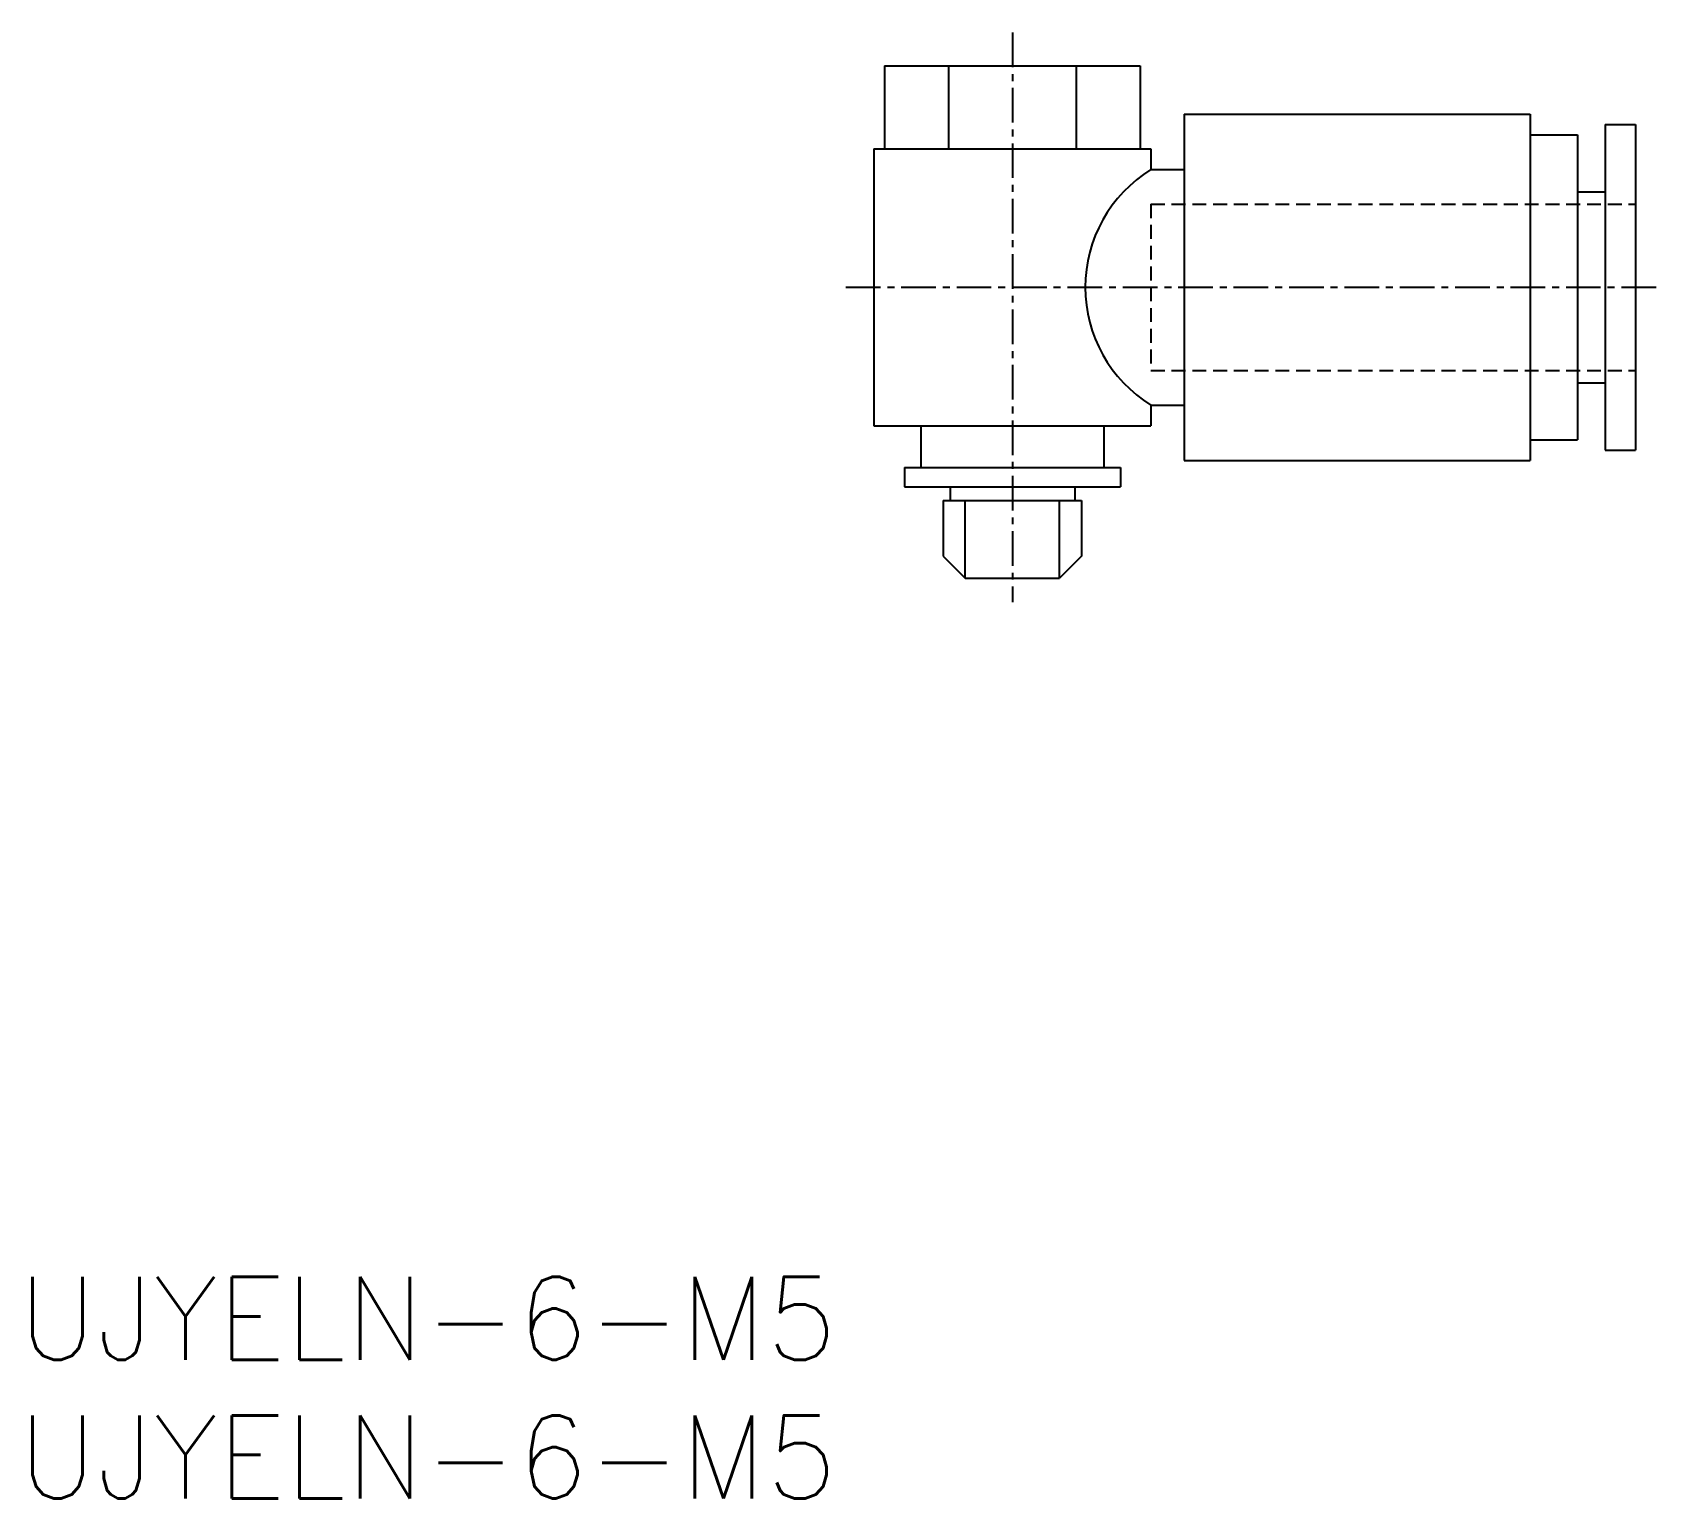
# Model space of a CAD drawing. Extents: x 0.5 to 59.3, y 0 to 52.9.
import ezdxf

# ---------------------------------------------------------------- set-up
doc = ezdxf.new("R2010")
doc.units = 0
doc.linetypes.add('CENTER', pattern=[2, 1.25, -0.25, 0.25, -0.25])
doc.linetypes.add('DASHED', pattern=[0.75, 0.5, -0.25])
doc.layers.get('0').update_dxf_attribs({"linetype": 'CONTINUOUS'})
doc.layers.add('CENTER', color=1, linetype='CENTER')
doc.styles.get("Standard").update_dxf_attribs({"font": 'txt.shx'})

# ---------------------------------------------------------------- blocks, each defined once
blk = doc.blocks.new('*U8')
at = {"color": 7, "linetype": 'CONTINUOUS'}
blk.add_text('UJYELN-6-M5', height=3, dxfattribs=at).set_placement((0, 5))
blk = doc.blocks.new('*U9')
at = {"color": 7, "linetype": 'CONTINUOUS'}
blk.add_text('UJYELN-6-M5', height=3, dxfattribs=at).set_placement((0, 0))

msp = doc.modelspace()

# ---------------------------------------------------------------- linework, layer by layer
at = {"color": 7, "linetype": 'CONTINUOUS'}
for p, q in [((31.274, 51.719), (31.274, 48.719)), ((31.274, 51.719), (40.512, 51.719)), ((33.584, 51.719), (33.584, 48.719)), ((38.202, 51.719), (38.202, 48.719)), ((40.512, 51.719), (40.512, 48.719)), ((42.093, 49.969), (54.593, 49.969)), ((42.093, 49.969), (42.093, 37.469)), ((54.593, 49.969), (54.593, 37.469)), ((57.293, 49.594), (58.393, 49.594)), ((57.293, 49.594), (57.293, 37.844)), ((58.393, 49.594), (58.393, 37.844)), ((54.593, 49.219), (56.293, 49.219)), ((56.293, 49.219), (56.293, 38.219)), ((30.893, 48.719), (40.893, 48.719)), ((30.893, 48.719), (30.893, 38.719)), ((40.893, 48.719), (40.893, 47.969)), ((40.893, 47.969), (42.093, 47.969)), ((56.293, 47.169), (57.293, 47.169)), ((56.293, 40.269), (57.293, 40.269)), ((40.893, 39.469), (42.093, 39.469)), ((40.893, 39.469), (40.893, 38.719)), ((30.893, 38.719), (40.893, 38.719)), ((32.593, 38.719), (32.593, 37.219)), ((39.193, 38.719), (39.193, 37.219)), ((54.593, 38.219), (56.293, 38.219)), ((57.293, 37.844), (58.393, 37.844)), ((31.993, 37.219), (31.993, 36.519)), ((31.993, 37.219), (39.793, 37.219)), ((39.793, 37.219), (39.793, 36.519)), ((42.093, 37.469), (54.593, 37.469)), ((31.993, 36.519), (39.793, 36.519)), ((33.643, 36.519), (33.643, 36.019)), ((38.143, 36.519), (38.143, 36.019)), ((33.393, 36.019), (33.393, 34.019)), ((33.393, 36.019), (38.393, 36.019)), ((38.393, 36.019), (38.393, 34.019)), ((33.393, 34.019), (34.193, 33.219)), ((38.393, 34.019), (37.593, 33.219)), ((34.193, 33.219), (37.593, 33.219))]:
    msp.add_line(p, q, dxfattribs=at)
at = {"color": 3, "linetype": 'DASHED'}
for p, q in [((40.893, 46.719), (40.893, 40.719)), ((40.893, 46.719), (58.393, 46.719)), ((40.893, 40.719), (58.393, 40.719))]:
    msp.add_line(p, q, dxfattribs=at)
at = {"color": 3, "linetype": 'CONTINUOUS'}
for p, q in [((34.193, 33.219), (34.193, 36.019)), ((37.593, 33.219), (37.593, 36.019))]:
    msp.add_line(p, q, dxfattribs=at)
at = {"color": 7, "linetype": 'CONTINUOUS'}
msp.add_arc((43.527, 43.719), 5, 121.78835, 238.21165, dxfattribs=at)
at = {"layer": 'CENTER', "color": 1, "linetype": 'CENTER'}
for p, q in [((35.893, 52.916), (35.893, 32.356)), ((29.883, 43.719), (59.257, 43.719))]:
    msp.add_line(p, q, dxfattribs=at)

# ---------------------------------------------------------------- block references
at = {"color": 7, "linetype": 'CONTINUOUS'}
for name in ['*U8', '*U9']:
    msp.add_blockref(name, (0, 0), dxfattribs=at)

doc.saveas('drawing.dxf')
